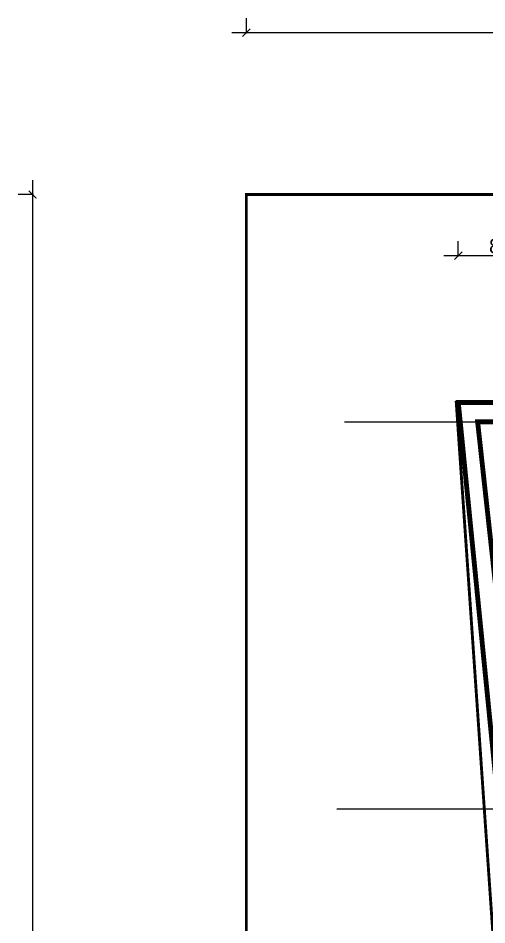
# Model space of a CAD drawing. Extents: x 250879 to 348495, y -51522 to -9360.
# Drawn here: x 298129 to 298614, y -41092 to -40154 of the extents above; entities that cross this region are included whole.
import ezdxf

# ---------------------------------------------------------------- set-up
doc = ezdxf.new("R2010")
doc.units = 0
doc.layers.get('0').update_dxf_attribs({"linetype": 'CONTINUOUS'})
doc.layers.get('DEFPOINTS').update_dxf_attribs({"color": 9, "linetype": 'CONTINUOUS'})
for name, color, linetype in [('AXIS', 1, 'CONTINUOUS'), ('WALL', 7, 'CONTINUOUS'), ('WALL1', 2, 'CONTINUOUS')]:
    doc.layers.add(name, color=color, linetype=linetype)
doc.styles.get("Standard").update_dxf_attribs({"font": 'sanss___.ttf', "height": 15})
doc.dimstyles.new('STANDARD$0', dxfattribs={"dimscale": 0, "dimtxt": 12, "dimasz": 8, "dimexe": 15, "dimexo": 0.0625, "dimgap": 2, "dimtad": 1, "dimdec": 0, "dimzin": 0, "dimdsep": 46, "dimtxsty": 'Standard', "dimblk1": 'ARCHTICK', "dimblk2": 'ARCHTICK', "dimsah": 1, "dimcen": 0.09, "dimdle": 15, "dimclrd": 3, "dimclre": 3, "dimclrt": 3, "dimazin": 0, "dimtfac": 1, "dimtdec": 0, "dimtofl": 0, "dimtmove": 1, "dimatfit": 3, "dimldrblk": 'ARCHTICK', "dimfxl": 1.0455, "dimfxlon": 1, "dimtolj": 1, "dimtzin": 0, "dimarcsym": 0})

# ---------------------------------------------------------------- blocks, each defined once
blk = doc.blocks.new('_ARCHTICK')
at = {"color": 0, "linetype": 'ByBlock', "const_width": 0.15}
blk.add_lwpolyline([(-0.5, -0.5), (0.5, 0.5)], dxfattribs=at)
blk = doc.blocks.new('*D22')
at = {"layer": 'DEFPOINTS', "color": 0, "linetype": 'Continuous', "transparency": 16777216}
for p in [(159633.42, -32668.27), (157318.42, -32770.04), (159633.42, -32770.04)]:
    blk.add_point(p, dxfattribs=at)
at = {"layer": 'WALL', "color": 3, "linetype": 'Continuous', "lineweight": -2, "transparency": 16777216}
for p, q in [((157318.42, -32669.32), (157318.42, -32653.27)), ((159633.42, -32669.32), (159633.42, -32653.27)), ((157303.42, -32668.27), (159648.42, -32668.27))]:
    blk.add_line(p, q, dxfattribs=at)
at = {"layer": 'WALL', "color": 3, "linetype": 'Continuous', "lineweight": -2, "transparency": 16777216, "xscale": 8, "yscale": 8, "zscale": 8, "rotation": 180}
blk.add_blockref('_ARCHTICK', (157318.42, -32668.27), dxfattribs=at)
at = {"layer": 'WALL', "color": 3, "linetype": 'Continuous', "lineweight": -2, "transparency": 16777216, "xscale": 8, "yscale": 8, "zscale": 8}
blk.add_blockref('_ARCHTICK', (159633.42, -32668.27), dxfattribs=at)
at = {"layer": 'WALL', "color": 3, "linetype": 'Continuous', "transparency": 16777216, "insert": (158475.92, -32658.53), "char_height": 15, "attachment_point": 5}
blk.add_mtext('\\A1;2315', dxfattribs=at)
blk = doc.blocks.new('*D23')
at = {"layer": 'DEFPOINTS', "color": 0, "linetype": 'Continuous', "transparency": 16777216}
for p in [(157318.42, -32835.69), (157097.41, -36546.69), (157318.42, -36546.69)]:
    blk.add_point(p, dxfattribs=at)
at = {"layer": 'WALL', "color": 3, "linetype": 'Continuous', "lineweight": -2, "transparency": 16777216}
for p, q in [((157097.41, -32820.69), (157097.41, -36561.69)), ((157098.45, -32835.69), (157082.41, -32835.69)), ((157098.45, -36546.69), (157082.41, -36546.69))]:
    blk.add_line(p, q, dxfattribs=at)
at = {"layer": 'WALL', "color": 3, "linetype": 'Continuous', "lineweight": -2, "transparency": 16777216, "xscale": 8, "yscale": 8, "zscale": 8}
for p, rotation in [((157097.41, -32835.69), 90), ((157097.41, -36546.69), 270)]:
    blk.add_blockref('_ARCHTICK', p, dxfattribs=dict(at, rotation=rotation))
at = {"layer": 'WALL', "color": 3, "linetype": 'Continuous', "transparency": 16777216, "insert": (157087.67, -34691.19), "char_height": 15, "attachment_point": 5, "rotation": 90}
blk.add_mtext('\\A1;3711', dxfattribs=at)
blk = doc.blocks.new('*D1855')
at = {"layer": 'DEFPOINTS', "color": 0, "linetype": 'Continuous', "transparency": 16777216}
for p in [(298670.99, -40399.96), (298670.99, -40436.83), (298584.14, -40551.83)]:
    blk.add_point(p, dxfattribs=at)
at = {"layer": 'WALL', "color": 3, "linetype": 'Continuous', "lineweight": -2, "transparency": 16777216}
for p, q in [((298584.14, -40401), (298584.14, -40384.96)), ((298670.99, -40401), (298670.99, -40384.96)), ((298569.14, -40399.96), (298685.99, -40399.96))]:
    blk.add_line(p, q, dxfattribs=at)
at = {"layer": 'WALL', "color": 3, "linetype": 'Continuous', "lineweight": -2, "transparency": 16777216, "xscale": 8, "yscale": 8, "zscale": 8, "rotation": 180}
blk.add_blockref('_ARCHTICK', (298584.14, -40399.96), dxfattribs=at)
at = {"layer": 'WALL', "color": 3, "linetype": 'Continuous', "lineweight": -2, "transparency": 16777216, "xscale": 8, "yscale": 8, "zscale": 8}
blk.add_blockref('_ARCHTICK', (298670.99, -40399.96), dxfattribs=at)
at = {"layer": 'WALL', "color": 3, "linetype": 'Continuous', "transparency": 16777216, "insert": (298627.57, -40390.23), "char_height": 15, "attachment_point": 5}
blk.add_mtext('\\A1;87', dxfattribs=at)
blk = doc.blocks.new('site77')
at = {"layer": 'WALL', "linetype": 'Continuous', "const_width": 3}
blk.add_lwpolyline([(159633.42, -32835.69), (157318.42, -32835.69), (157318.42, -36546.69), (159235.42, -36546.69)], dxfattribs=at)
at = {"layer": 'WALL', "linetype": 'Continuous'}
dim = blk.add_linear_dim(base=(159633.42, -32668.27), p1=(157318.42, -32770.04), p2=(159633.42, -32770.04), dimstyle='STANDARD$0', override={"dimscale": 1}, dxfattribs=at)
dim.commit()
dim.dimension.update_dxf_attribs({"geometry": '*D22', "text_midpoint": (158475.92, -32658.53)})
dim = blk.add_linear_dim(base=(157097.41, -36546.69), p1=(157318.42, -32835.69), p2=(157318.42, -36546.69), angle=90, dimstyle='STANDARD$0', override={"dimscale": 1}, dxfattribs=at)
dim.commit()
dim.dimension.update_dxf_attribs({"geometry": '*D23', "text_midpoint": (157087.67, -34691.19)})

msp = doc.modelspace()

# ---------------------------------------------------------------- linework, layer by layer
at = {"layer": 'AXIS'}
for p, q in [((298466.35764, -40571.99817), (300794.07145, -40571.99817)), ((298458.54699, -40971.99817), (300794.07145, -40971.99817))]:
    msp.add_line(p, q, dxfattribs=at)
at = {"layer": 'WALL', "color": 4, "linetype": 'Continuous', "const_width": 3}
msp.add_lwpolyline([(300353.82782, -43642.32734), (299572.69028, -43575.47948), (298791.55274, -43642.32734), (298791.55274, -43513.39069), (298670.99058, -43513.39069), (298670.99058, -43392.32734), (298582.05394, -43392.32734), (298665.23697, -42179.49817), (298607.62282, -42179.49817), (298607.62282, -41756.99817), (298665.08211, -41755.95524), (298582.05394, -40551.83358), (298670.99058, -40551.83358), (298670.99058, -40438.53422), (300474.38997, -40435.93481), (300474.38997, -40551.83358), (300563.32662, -40551.83358), (300478.33721, -41972.08046), (300563.32662, -43392.32734), (300474.38997, -43392.32734), (300474.38997, -43513.39069), (300353.32662, -43513.39069), (300353.32662, -43642.28445)], dxfattribs=at)
at = {"layer": 'WALL', "linetype": 'Continuous', "ltscale": 3, "const_width": 5}
msp.add_lwpolyline([(298680.99058, -40551.83358), (298584.14168, -40551.83358), (298627.42263, -40986.99817), (298767.05394, -40986.99817), (298782.05394, -40986.99817), (298782.05394, -40966.99817), (298647.42263, -40966.99817), (298604.14168, -40571.83358), (298680.99058, -40571.83358), (298680.99058, -40551.83358)], dxfattribs=at)
at = {"layer": 'WALL1'}
msp.add_arc((286757.76898, -41972.08046), 11909.27437, 1.034821877, 6.849139317, dxfattribs=at)

# ---------------------------------------------------------------- block references
at = {"layer": 'WALL', "linetype": 'Continuous'}
msp.add_blockref('site77', (141046.53171, -7501.14005), dxfattribs=at)

# ---------------------------------------------------------------- dimensions: what is measured, and where the dimension line sits
dim = msp.add_linear_dim(base=(298670.99058, -40399.95732), p1=(298584.14168, -40551.83358), p2=(298670.99058, -40436.83358), dimstyle='STANDARD$0', override={"dimscale": 1}, dxfattribs=at)
dim.commit()
dim.dimension.update_dxf_attribs({"geometry": '*D1855', "text_midpoint": (298627.56613, -40390.23099)})

doc.saveas('drawing.dxf')
